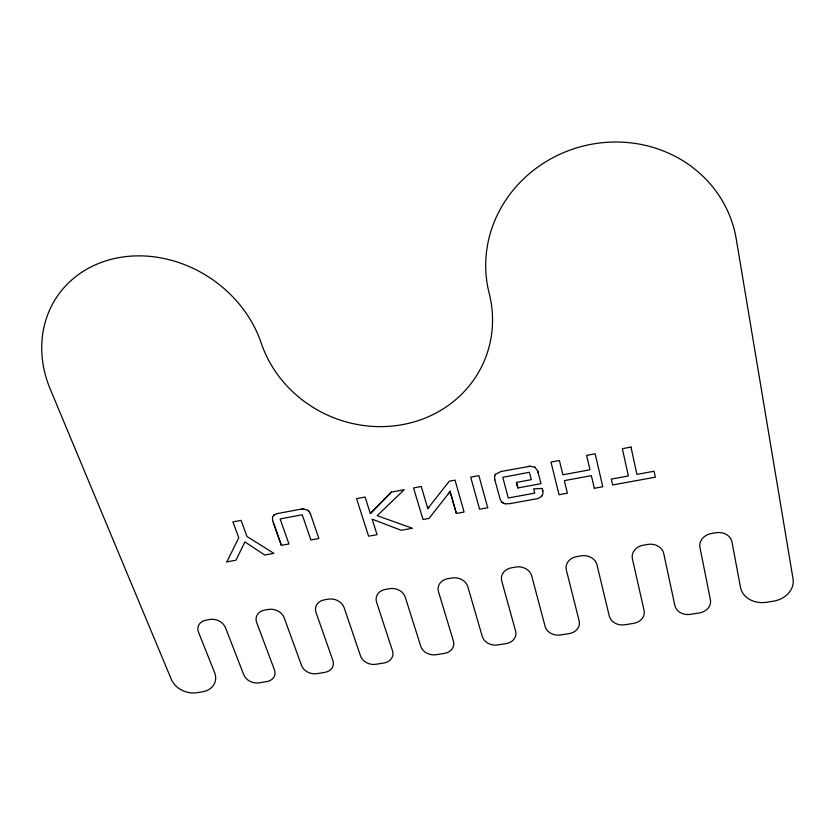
<?xml version="1.0" encoding="UTF-8"?>
<svg xmlns="http://www.w3.org/2000/svg" width="835" height="835" viewBox="0 0 835 835"><rect width="100%" height="100%" fill="white"/><g stroke="black" fill="none" stroke-linecap="round" stroke-linejoin="round"><path stroke-width="1.25" d="M537.646 470.794L541.038 483.674L517.877 487.943L516.437 482.432L531.311 479.676L529.421 472.286L502.785 477.286L508.296 497.973L534.744 493.13L533.659 488.851L542.259 488.465L542.604 489.863M429.263 506.678L449.282 481.2L455.023 480.125L464.083 512.043L456.359 513.452L450.378 492.316M450.159 491.241L450.159 491.22A24.633 21.668 11.9 0 1 448.374 493.756M272.481 517.199L272.607 520.33M494.8 475.48L494.56 477.86M391.396 492.107L404.203 489.686L377.18 515.686L412.417 528.263L401.238 530.288L372.139 519.161L377.065 534.671L368.621 536.195L356.545 498.641L365.093 497.034L370.343 513.556L391.396 492.107L370.343 513.535M272.481 517.22L273.796 515.174M310.568 514.235L318.855 538.512L310.87 539.974L302.228 514.777L280.132 518.932L288.962 543.971L281.374 545.349L272.617 520.309M494.8 475.501L495.395 474.301M226.859 561.872L238.768 537.75L232.892 521.896L241.075 520.362L246.983 536.498L273.849 553.365L264.726 555.014L244.905 541.925L235.961 560.222L226.87 561.851M505.373 503.787L509.517 503.714L534.87 499.111C539.139 498.839 544.347 495.813 542.813 490.813M428.042 508.515L428.72 507.44M541.925 495.99L542.301 495.426M428.71 507.461L429.263 506.657M495.395 474.322L500.927 471.514L530.298 466.233M273.786 515.195L274.391 514.767M274.381 514.788L275.101 514.391M275.091 514.412L277.898 513.462M277.898 513.483L301.059 509.141M630.968 447.059L622.336 448.677L628.358 475.971L611.314 479.092L612.639 484.958L655.36 477.171L654.108 471.222L636.917 474.395L630.968 447.038M594.322 488.298L602.766 486.732L595.157 453.77L586.619 455.399L589.98 469.771L562.894 474.791L559.408 460.492L550.975 462.099L559.053 494.727L567.393 493.182L564.324 480.636L591.357 475.647L594.322 488.277M527.887 466.473L529.139 466.327M301.059 509.162L302.74 509.006M302.74 509.026L303.763 509.006M530.288 466.254L535.256 467.412M303.752 509.026L307.583 510.112M505.373 503.818L503.818 503.401M494.831 479.791L500.196 499.361L501.501 501.678L503.818 503.421M534.65 466.995L537.646 470.815M502.566 502.722L503.161 503.108M307.885 510.31L308.71 511.124M501.501 501.678L502.012 502.263M308.72 511.103L309.221 511.771M308.981 511.417L309.931 512.909M310.15 513.316L310.557 514.256M273.191 522.313L281.374 545.349M450.91 494.445L456.359 513.452M537.99 471.785L538.293 472.84M427.217 506.563L421.268 486.471L413.555 487.943L423.021 519.527L429.013 518.431L448.374 493.756A24.633 21.668 11.9 0 0 450.138 491.293M516.437 482.453L517.877 487.943M427.353 507.033L427.76 508.849M542.604 489.842L542.813 490.834M450.378 492.337L450.19 491.397M494.831 479.812L494.56 477.839M487.713 507.711L478.893 475.637L470.689 477.182L479.582 509.214L487.713 507.711M209.898 619.476L206.036 620.144A12.525 10.062 21 0 0 198.553 632.356L214.574 672.478A20.437 16.074 20.5 0 1 202.341 691.818L196.726 692.706A20.416 16.042 20.6 0 1 171.373 679.471L50.257 389.173A117.37 101.181 33.9 0 1 115.115 258.391A117.37 101.181 33.9 0 1 261.198 343.028A119.896 111.285 23.3 0 0 406.426 423.836A119.896 111.285 23.3 0 0 489.153 293.168A126.607 118.967 -15.8 0 1 587.255 145.113A126.607 118.967 -15.8 0 1 736.261 239.113L793.041 578.885A23.171 19.017 -7.6 0 1 773.356 601.19L766.551 602.275A23.119 18.986 -7.2 0 1 740.499 587.381L731.982 541.967A13.944 11.721 -6.5 0 0 715.981 532.73L711.389 533.523A13.924 11.711 -6.3 0 0 699.949 547.395L710.428 599.854A13.558 11.189 -3.8 0 1 699.292 612.953L690.43 614.351A13.517 11.168 -3.3 0 1 674.868 605.563L663.741 553.532A13.673 11.554 -2.6 0 0 647.783 544.42L643.284 545.192A13.652 11.544 -2.4 0 0 632.408 558.834L644.088 610.51A13.308 11.032 -0.3 0 1 633.483 623.39L624.81 624.768A13.277 11.001 0.1 0 1 609.289 616.094L596.994 564.836A13.423 11.387 1.4 0 0 581.077 555.859L576.682 556.611A13.412 11.377 1.7 0 0 566.349 570.034L579.166 620.937A13.089 10.855 3.2 0 1 569.073 633.619L560.588 634.965A13.057 10.834 3.7 0 1 545.109 626.396L531.707 575.899A13.214 11.189 5.5 0 0 515.842 567.038L511.542 567.779A13.203 11.179 5.7 0 0 501.731 580.983L515.623 631.135A12.89 10.667 6.7 0 1 506.031 643.618L497.733 644.933A12.869 10.646 7.1 0 1 482.286 636.489L467.83 586.723A13.036 10.98 9.3 0 0 452.006 577.977L447.8 578.697A13.026 10.97 9.6 0 0 438.49 591.691L453.426 641.123A12.723 10.479 9.9 0 1 444.314 653.419L436.183 654.703A12.702 10.448 10.3 0 1 420.788 646.363L405.319 597.317A12.88 10.761 12.8 0 0 389.538 588.685L385.426 589.395A12.869 10.751 13 0 0 376.595 602.181L392.523 650.903A12.577 10.271 12.9 0 1 383.87 663.011L375.907 664.274A12.556 10.239 13.3 0 1 360.553 656.028L344.124 607.682A12.744 10.542 15.9 0 0 328.395 599.165L324.366 599.864A12.734 10.521 16.1 0 0 316.006 612.452L332.873 660.475A12.452 10.062 15.6 0 1 324.669 672.405L316.862 673.647A12.431 10.03 15.9 0 1 301.56 665.505L284.203 617.837A12.629 10.302 18.6 0 0 268.526 609.425L264.58 610.103A12.619 10.291 18.7 0 0 256.669 622.503L274.444 669.858A12.337 9.843 17.9 0 1 266.668 681.61L259.017 682.821A12.327 9.811 18.2 0 1 243.768 674.784L225.523 627.784A12.525 10.072 20.8 0 0 209.898 619.476"/></g></svg>
